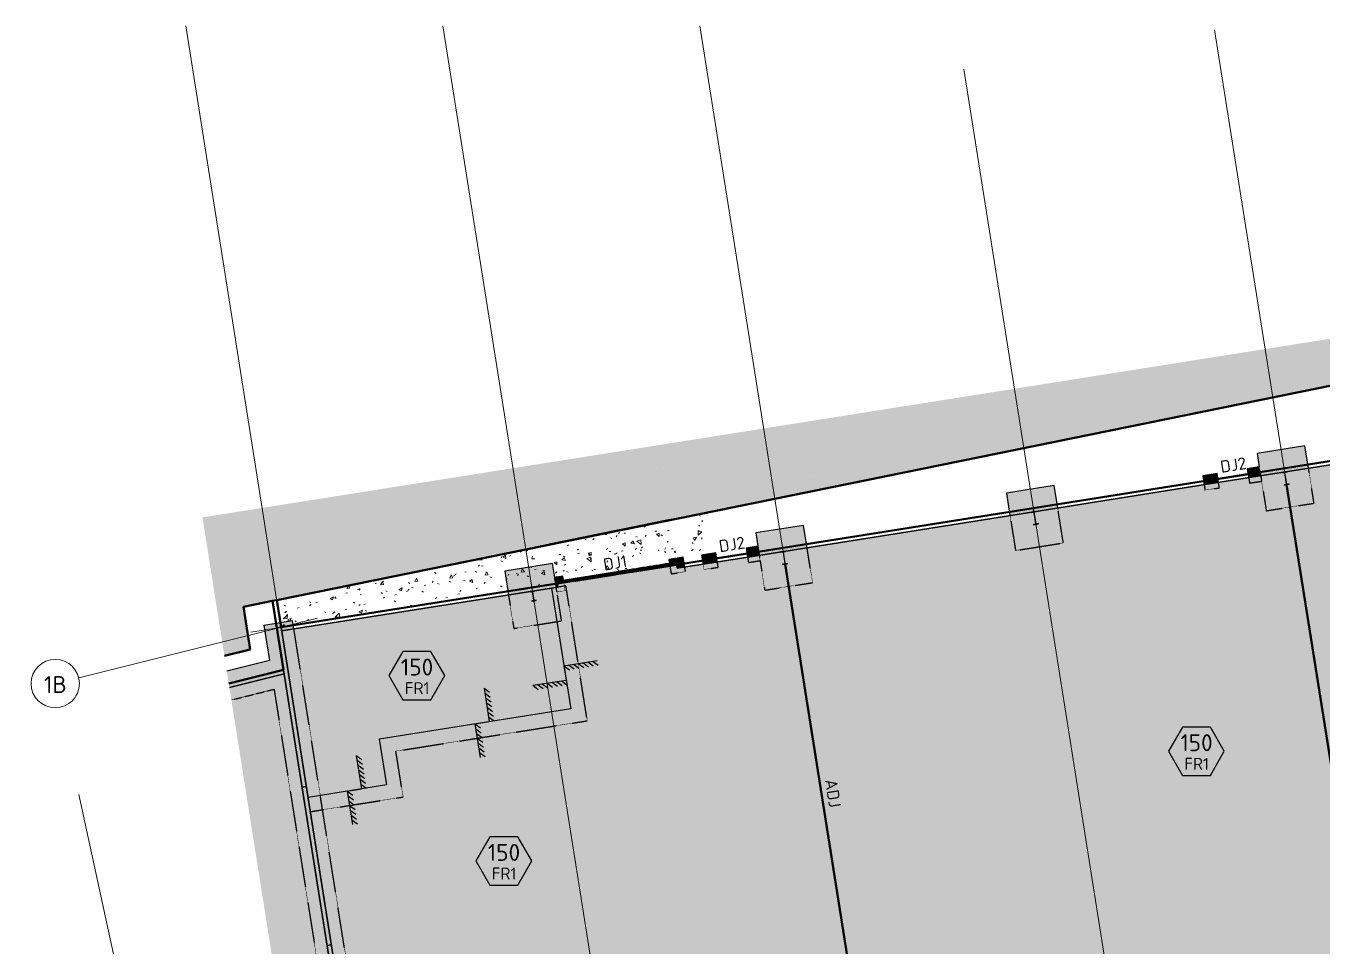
# Model space of a CAD drawing. Header units: millimetres. Extents: x -2336549 to -2208351, y -3762 to 4063401.
# Drawn here: x -2336549 to -2282939, y 4025345 to 4063401 of the extents above; entities that cross this region are included whole.
import ezdxf

# ---------------------------------------------------------------- set-up
doc = ezdxf.new("R2010")
doc.units = ezdxf.units.MM
for name, pattern in [('Dash', [7, 5, -2]), ('Hidden Double', [7, 5, -2]), ('Hidden Half', [3, 2, -1])]:
    doc.linetypes.add(name, pattern=pattern)
for name, color, linetype, lineweight in [('A-060-M_DETAIL', 3, 'Continuous', 25), ('A-200-M_WALL_EXT', 113, 'Continuous', 13), ('A-230-H-FLOOR', 190, 'Continuous', 13), ('A-230-M_FLOOR', 192, 'Continuous', 13), ('A-230-MH_FLOOR', 190, 'Hidden Double', 13), ('S-160-M_FOUND', 171, 'Continuous', 13), ('S-160-MH_FOUND', 171, 'Hidden Half', 13), ('S-230-A-FLOOR', 171, 'Continuous', 18), ('S-280-M_COLUMN', 52, 'Continuous', 13), ('S-280-MH_COLUMN', 52, 'Hidden Half', 13), ('Z-000-T_TEXT', 131, 'Continuous', 25), ('Z-030-M_GRID', 191, 'Continuous', 13), ('Z-033_T_GRIDREF', 31, 'Continuous', 13), ('Z-060-M_DETAIL', 92, 'Continuous', 25)]:
    doc.layers.add(name, color=color, linetype=linetype, lineweight=lineweight)
doc.styles.add('ISOCPEUR', font='isocpeur.ttf', dxfattribs={"height": 700})
doc.styles.add('ISOCPEUR_1', font='isocpeur.ttf', dxfattribs={"height": 500})

# ---------------------------------------------------------------- blocks, each defined once
blk = doc.blocks.new('FP_11-S1_001 - INTERNAL SLAB ON GROUND PLAN - PART 3')
at = {"layer": 'A-230-M_FLOOR', "color": 254}
for p, q in [((-2316108, 4041638), (-2316050, 4041660)), ((-2315892, 4041724), (-2315820, 4041684)), ((-2315853, 4041733), (-2315791, 4041709)), ((-2318557, 4041206), (-2318529, 4041189)), ((-2317854, 4041322), (-2317842, 4041352)), ((-2317854, 4041322), (-2317672, 4041326)), ((-2317825, 4041052), (-2317790, 4041105)), ((-2317672, 4041326), (-2317700, 4041381)), ((-2317699, 4041053), (-2317639, 4041075)), ((-2316911, 4041283), (-2316842, 4041244)), ((-2316894, 4041397), (-2316863, 4041451)), ((-2316839, 4041556), (-2316825, 4041550)), ((-2316822, 4041427), (-2316714, 4041512)), ((-2316822, 4041427), (-2316693, 4041373)), ((-2316693, 4041373), (-2316714, 4041512)), ((-2316554, 4041470), (-2316495, 4041492)), ((-2315629, 4041362), (-2315596, 4041476)), ((-2315629, 4041362), (-2315501, 4041363)), ((-2320838, 4040732), (-2320828, 4040744)), ((-2320463, 4040427), (-2320393, 4040561)), ((-2320343, 4040439), (-2320393, 4040561)), ((-2319645, 4040796), (-2319585, 4040759)), ((-2319538, 4041007), (-2319516, 4040997)), ((-2319516, 4040997), (-2319516, 4041011)), ((-2319020, 4040561), (-2318960, 4040698)), ((-2319020, 4040561), (-2318898, 4040572)), ((-2318898, 4040572), (-2318960, 4040698)), ((-2318871, 4040647), (-2318809, 4040668)), ((-2318785, 4040702), (-2318747, 4040754)), ((-2318401, 4040808), (-2318340, 4040829)), ((-2317963, 4040852), (-2317898, 4040814)), ((-2317552, 4040688), (-2317503, 4040828)), ((-2317552, 4040688), (-2317429, 4040698)), ((-2317429, 4040698), (-2317503, 4040828)), ((-2317361, 4040620), (-2317291, 4040592)), ((-2316703, 4040519), (-2316641, 4040539)), ((-2316608, 4040671), (-2316574, 4040723)), ((-2316268, 4040760), (-2316195, 4040731)), ((-2316225, 4040677), (-2316163, 4040698)), ((-2316060, 4040808), (-2316020, 4040950)), ((-2316060, 4040808), (-2315934, 4040817)), ((-2315934, 4040817), (-2316020, 4040950)), ((-2315814, 4040658), (-2315742, 4040618)), ((-2315656, 4040989), (-2315625, 4041043)), ((-2315511, 4040919), (-2315450, 4040940)), ((-2315230, 4040759), (-2315116, 4040843)), ((-2315230, 4040759), (-2315092, 4040702)), ((-2315169, 4040897), (-2315093, 4040868)), ((-2315092, 4040702), (-2315116, 4040843)), ((-2323274, 4040137), (-2323186, 4040264)), ((-2323274, 4040137), (-2323159, 4040150)), ((-2323159, 4040150), (-2323185, 4040264)), ((-2322829, 4040096), (-2322766, 4040116)), ((-2322776, 4040071), (-2322728, 4040119)), ((-2322105, 4040335), (-2322043, 4040356)), ((-2321881, 4040286), (-2321802, 4040417)), ((-2321881, 4040286), (-2321764, 4040298)), ((-2321810, 4040385), (-2321764, 4040434)), ((-2321764, 4040298), (-2321802, 4040417)), ((-2321663, 4040040), (-2321604, 4040015)), ((-2321120, 4040081), (-2320989, 4040160)), ((-2321120, 4040081), (-2321010, 4040033)), ((-2321010, 4040033), (-2320989, 4040160)), ((-2320813, 4040013), (-2320749, 4040033)), ((-2320737, 4040060), (-2320691, 4040109)), ((-2320731, 4040375), (-2320675, 4040339)), ((-2320598, 4040188), (-2320536, 4040162)), ((-2320463, 4040427), (-2320343, 4040439)), ((-2320168, 4040020), (-2320110, 4039984)), ((-2320076, 4040248), (-2320013, 4040268)), ((-2319744, 4040386), (-2319703, 4040437)), ((-2319526, 4040334), (-2319461, 4040307)), ((-2319049, 4040431), (-2318987, 4040394)), ((-2318603, 4040007), (-2318562, 4040057)), ((-2318447, 4040478), (-2318380, 4040451)), ((-2318207, 4040430), (-2318085, 4040511)), ((-2318207, 4040430), (-2318084, 4040377)), ((-2318084, 4040377), (-2318085, 4040511)), ((-2317930, 4040126), (-2317866, 4040146)), ((-2317591, 4040341), (-2317553, 4040393)), ((-2316919, 4040243), (-2316850, 4040203)), ((-2315343, 4040254), (-2315308, 4040307)), ((-2325705, 4039725), (-2325661, 4039760)), ((-2325141, 4039866), (-2325127, 4039856)), ((-2324818, 4039583), (-2324767, 4039561)), ((-2324814, 4039420), (-2324758, 4039466)), ((-2324558, 4039552), (-2324493, 4039572)), ((-2323968, 4039713), (-2323829, 4039789)), ((-2323968, 4039713), (-2323872, 4039669)), ((-2323872, 4039669), (-2323829, 4039789)), ((-2323778, 4039748), (-2323726, 4039795)), ((-2323773, 4039737), (-2323720, 4039714)), ((-2323314, 4039940), (-2323251, 4039960)), ((-2323006, 4039564), (-2322957, 4039530)), ((-2322778, 4039430), (-2322726, 4039477)), ((-2322722, 4039889), (-2322665, 4039866)), ((-2322572, 4039477), (-2322506, 4039497)), ((-2321852, 4039965), (-2321799, 4039930)), ((-2321761, 4039729), (-2321712, 4039777)), ((-2321322, 4039619), (-2321267, 4039584)), ((-2321307, 4039859), (-2321242, 4039879)), ((-2319679, 4039529), (-2319624, 4039560)), ((-2319628, 4039537), (-2319624, 4039560)), ((-2319613, 4039706), (-2319568, 4039755)), ((-2319181, 4039743), (-2319116, 4039763)), ((-2318680, 4039894), (-2318615, 4039914)), ((-2318057, 4039837), (-2317992, 4039799)), ((-2325913, 4038882), (-2325819, 4038968)), ((-2325856, 4039427), (-2325807, 4039405)), ((-2325839, 4039123), (-2325779, 4039168)), ((-2325827, 4039174), (-2325760, 4039194)), ((-2325819, 4038968), (-2325725, 4039054)), ((-2325737, 4038888), (-2325725, 4039054)), ((-2325319, 4039323), (-2325253, 4039343)), ((-2324194, 4039173), (-2324148, 4039141)), ((-2323862, 4039106), (-2323794, 4039125)), ((-2323832, 4039122), (-2323776, 4039168)), ((-2323756, 4038942), (-2323670, 4039031)), ((-2323756, 4038942), (-2323572, 4038946)), ((-2323670, 4039031), (-2323586, 4039119)), ((-2323572, 4038946), (-2323586, 4039119)), ((-2323345, 4039253), (-2323278, 4039272)), ((-2322776, 4039165), (-2322632, 4039239)), ((-2322776, 4039165), (-2322672, 4039118)), ((-2322672, 4039118), (-2322632, 4039239)), ((-2322509, 4039228), (-2322457, 4039194)), ((-2320657, 4039395), (-2320608, 4039443)), ((-2325995, 4038528), (-2325871, 4038646)), ((-2325995, 4038528), (-2325932, 4038572)), ((-2325995, 4038528), (-2325925, 4038546)), ((-2325913, 4038882), (-2325737, 4038888)), ((-2325872, 4038548), (-2325871, 4038646)), ((-2325728, 4038828), (-2325575, 4038900)), ((-2325728, 4038828), (-2325638, 4038785)), ((-2325638, 4038785), (-2325575, 4038900)), ((-2325416, 4038793), (-2325373, 4038761)), ((-2325186, 4038742), (-2325117, 4038761)), ((-2324920, 4038810), (-2324860, 4038855))]:
    blk.add_line(p, q, dxfattribs=at)
blk = doc.blocks.new('FP_12-S1_001 - INTERNAL SLAB ON GROUND PLAN - PART 3')
at = {"layer": 'A-230-M_FLOOR', "color": 254}
for p, q in [((-2310989, 4042667), (-2310940, 4042714)), ((-2309933, 4042929), (-2309893, 4042969)), ((-2313430, 4042169), (-2313371, 4042141)), ((-2313334, 4042232), (-2313301, 4042276)), ((-2313207, 4042295), (-2313177, 4042290)), ((-2313182, 4042300), (-2313177, 4042290)), ((-2313101, 4042150), (-2313052, 4042196)), ((-2312585, 4042368), (-2312518, 4042373)), ((-2312368, 4042229), (-2312309, 4042199)), ((-2312135, 4042268), (-2312095, 4042322)), ((-2312045, 4042407), (-2311996, 4042454)), ((-2311812, 4042420), (-2311745, 4042425)), ((-2311318, 4042287), (-2311259, 4042257)), ((-2311282, 4042091), (-2311109, 4042153)), ((-2311109, 4042153), (-2311096, 4041954)), ((-2310935, 4042291), (-2310895, 4042346)), ((-2310522, 4042499), (-2310455, 4042502)), ((-2310471, 4042385), (-2310353, 4042419)), ((-2310471, 4042385), (-2310353, 4042283)), ((-2310353, 4042419), (-2310353, 4042283)), ((-2310286, 4042349), (-2310226, 4042317)), ((-2310010, 4042527), (-2309943, 4042530)), ((-2314158, 4041895), (-2314108, 4041940)), ((-2313735, 4041715), (-2313694, 4041767)), ((-2313722, 4041586), (-2313655, 4041590)), ((-2313290, 4041591), (-2313172, 4041624)), ((-2313290, 4041591), (-2313173, 4041498)), ((-2313172, 4041624), (-2313173, 4041498)), ((-2312535, 4041740), (-2312494, 4041793)), ((-2312430, 4041658), (-2312363, 4041661)), ((-2312149, 4041567), (-2312100, 4041613)), ((-2311918, 4041684), (-2311851, 4041687)), ((-2311880, 4041983), (-2311762, 4042017)), ((-2311880, 4041983), (-2311762, 4041886)), ((-2311762, 4042017), (-2311762, 4041886)), ((-2311534, 4042003), (-2311447, 4042090)), ((-2311534, 4042003), (-2311384, 4041975)), ((-2311447, 4042090), (-2311384, 4041975)), ((-2311333, 4041753), (-2311292, 4041807)), ((-2311282, 4042091), (-2311096, 4041954)), ((-2311171, 4041613), (-2311112, 4041581)), ((-2311142, 4041719), (-2311075, 4041722)), ((-2311090, 4041805), (-2311041, 4041852)), ((-2310402, 4041690), (-2310353, 4041736)), ((-2310137, 4041657), (-2310077, 4041624)), ((-2310129, 4041754), (-2310089, 4041809)), ((-2310031, 4042046), (-2309982, 4042093)), ((-2309848, 4041770), (-2309781, 4041772)), ((-2309733, 4041637), (-2309684, 4041686)), ((-2309733, 4041637), (-2309674, 4041624)), ((-2314702, 4041208), (-2314584, 4041240)), ((-2314702, 4041208), (-2314586, 4041118)), ((-2314584, 4041240), (-2314586, 4041118)), ((-2314495, 4041538), (-2314428, 4041542)), ((-2314377, 4041313), (-2314289, 4041395)), ((-2314377, 4041313), (-2314228, 4041288)), ((-2314321, 4041465), (-2314261, 4041436)), ((-2314289, 4041395), (-2314228, 4041288)), ((-2314269, 4041099), (-2314219, 4041142)), ((-2313355, 4041369), (-2313182, 4041428)), ((-2313355, 4041369), (-2313171, 4041239)), ((-2313289, 4041530), (-2313230, 4041500)), ((-2313209, 4041332), (-2313159, 4041376)), ((-2313182, 4041428), (-2313171, 4041239)), ((-2312582, 4040987), (-2312495, 4041070)), ((-2312523, 4041227), (-2312474, 4041271)), ((-2312495, 4041070), (-2312433, 4040957)), ((-2312224, 4041571), (-2312165, 4041541)), ((-2311462, 4041457), (-2311413, 4041503)), ((-2314648, 4040584), (-2314607, 4040633)), ((-2314645, 4040773), (-2314595, 4040816)), ((-2314346, 4040863), (-2314279, 4040866)), ((-2314182, 4040841), (-2314123, 4040812)), ((-2313833, 4040886), (-2313766, 4040889)), ((-2313584, 4040999), (-2313534, 4041042)), ((-2313429, 4040603), (-2313403, 4040635)), ((-2313148, 4040889), (-2313088, 4040858)), ((-2313057, 4040918), (-2312990, 4040921)), ((-2312582, 4040987), (-2312433, 4040957)), ((-2312080, 4040913), (-2312020, 4040881)), ((-2311761, 4040963), (-2311694, 4040965)), ((-2311247, 4040977), (-2311180, 4040979))]:
    blk.add_line(p, q, dxfattribs=at)
blk = doc.blocks.new('FP_13-S1_001 - INTERNAL SLAB ON GROUND PLAN - PART 3')
at = {"layer": 'A-230-M_FLOOR', "color": 254}
for p, q in [((-2308722, 4042710), (-2308694, 4042754)), ((-2308670, 4043150), (-2308673, 4043180)), ((-2308665, 4043121), (-2308670, 4043150)), ((-2308577, 4042896), (-2308581, 4042957)), ((-2308943, 4042230), (-2308819, 4042254)), ((-2308921, 4042175), (-2308943, 4042230)), ((-2308896, 4042120), (-2308921, 4042175)), ((-2308896, 4042120), (-2308856, 4042187)), ((-2308856, 4042187), (-2308819, 4042254)), ((-2308748, 4042527), (-2308699, 4042509)), ((-2308746, 4042436), (-2308748, 4042527)), ((-2308741, 4042345), (-2308746, 4042436)), ((-2308741, 4042345), (-2308688, 4042389)), ((-2308699, 4042509), (-2308647, 4042491)), ((-2308688, 4042389), (-2308639, 4042432)), ((-2308647, 4042491), (-2308593, 4042474)), ((-2308639, 4042432), (-2308593, 4042474)), ((-2308596, 4042176), (-2308589, 4042239)), ((-2309022, 4041694), (-2308955, 4041744)), ((-2308969, 4042015), (-2308988, 4042042)), ((-2308948, 4041988), (-2308969, 4042015)), ((-2308676, 4041690), (-2308662, 4041754))]:
    blk.add_line(p, q, dxfattribs=at)
blk = doc.blocks.new('NRP_Column-Steel-UB - SC120 - 410UB59_7-V16-S1_001 - INTERNAL SLAB ON GROUND PLAN - PART 3')
at = {"layer": 'S-280-M_COLUMN', "lineweight": 25}
for p, q in [((89, 406.4), (-89, 406.4)), ((-89, 406.4), (-89, 393.6)), ((-89, 393.6), (-15.3, 393.6)), ((-15.3, 12.8), (-89, 12.8)), ((-89, 12.8), (-89, 0)), ((-89, 0), (89, 0)), ((-3.9, 382.2), (-3.9, 24.2)), ((3.9, 24.2), (3.9, 382.2)), ((15.3, 393.6), (89, 393.6)), ((89, 12.8), (15.3, 12.8)), ((89, 393.6), (89, 406.4)), ((89, 0), (89, 12.8))]:
    blk.add_line(p, q, dxfattribs=at)
for centre, start, end in [((-15.3, 382.2), 0, 90), ((-15.3, 24.2), 270, 0), ((15.3, 382.2), 90, 180), ((15.3, 24.2), 180, 270)]:
    blk.add_arc(centre, 11.4, start, end, dxfattribs=at)
at = {"layer": 'S-280-MH_COLUMN', "lineweight": 25}
for centre, start, end in [((-15.3, 382.2), 0, 90), ((-15.3, 24.2), 270, 0), ((15.3, 382.2), 90, 180), ((15.3, 24.2), 180, 270)]:
    blk.add_arc(centre, 11.4, start, end, dxfattribs=at)
blk = doc.blocks.new('NRP_Column-Steel-UB - SC124 - 530UB82_0-V17-S1_001 - INTERNAL SLAB ON GROUND PLAN - PART 3')
at = {"layer": 'S-280-M_COLUMN', "lineweight": 25}
for p, q in [((104.5, 528.2), (-104.5, 528.2)), ((-104.5, 528.2), (-104.5, 515)), ((-104.5, 515), (-18.8, 515)), ((-18.8, 13.2), (-104.5, 13.2)), ((-104.5, 13.2), (-104.5, 0)), ((-104.5, 0), (104.5, 0)), ((-4.8, 501), (-4.8, 27.2)), ((4.8, 27.2), (4.8, 501)), ((18.8, 515), (104.5, 515)), ((104.5, 13.2), (18.8, 13.2)), ((104.5, 515), (104.5, 528.2)), ((104.5, 0), (104.5, 13.2))]:
    blk.add_line(p, q, dxfattribs=at)
for centre, start, end in [((-18.8, 501), 0, 90), ((-18.8, 27.2), 270, 0), ((18.8, 501), 90, 180), ((18.8, 27.2), 180, 270)]:
    blk.add_arc(centre, 14, start, end, dxfattribs=at)
at = {"layer": 'S-280-MH_COLUMN', "lineweight": 25}
for centre, start, end in [((-18.8, 501), 0, 90), ((-18.8, 27.2), 270, 0), ((18.8, 501), 90, 180), ((18.8, 27.2), 180, 270)]:
    blk.add_arc(centre, 14, start, end, dxfattribs=at)
blk = doc.blocks.new('NRP_Foundation-Pad Footing Fibre _v2_ - PF2 -2400 x 2000 x 600d-V6-S1_001 - INTERNAL SLAB ON GROUND PLAN - PART 3')
at = {"layer": 'S-160-M_FOUND', "linetype": 'Dash', "lineweight": 25}
blk.add_hatch(color=10, dxfattribs=at).paths.add_polyline_path([(314, -1350), (1250, -1350), (1250, 650), (314, 650)])
at = {"layer": 'S-160-M_FOUND', "color": 9, "lineweight": 25}
for p, q in [((1250, 650), (314, 650)), ((1250, -1350), (1250, 650)), ((314, -1350), (1250, -1350))]:
    blk.add_line(p, q, dxfattribs=at)
at = {"layer": 'S-160-MH_FOUND', "color": 9, "linetype": 'Dash', "lineweight": 25}
for p, q in [((314, 650), (-1150, 650)), ((-1150, 650), (-1150, -1350)), ((-1150, -1350), (314, -1350))]:
    blk.add_line(p, q, dxfattribs=at)
blk = doc.blocks.new('NRP_Joint Location _v2_ - DJ1 - DOWELLED JOINT-4233585-S1_001 - INTERNAL SLAB ON GROUND PLAN - PART 3')
at = {"layer": 'Z-060-M_DETAIL', "lineweight": 50}
blk.add_line((0, 0), (4989, 0), dxfattribs=at)
blk = doc.blocks.new('NRP_Joint Location _v2_ - DJ2 - DOWELLED JOINT-4232551-S1_001 - INTERNAL SLAB ON GROUND PLAN - PART 3')
at = {"layer": 'Z-060-M_DETAIL', "lineweight": 50}
blk.add_line((0, 0), (1866, 0), dxfattribs=at)
blk = doc.blocks.new('NRP_Joint Location _v2_ - DJ2 - DOWELLED JOINT-4232992-S1_001 - INTERNAL SLAB ON GROUND PLAN - PART 3')
at = {"layer": 'Z-060-M_DETAIL', "lineweight": 50}
blk.add_line((0, 0), (1860, 0), dxfattribs=at)
blk = doc.blocks.new('NRP_Joint Location _v2_ - ADJ - ARMOURED DOWEL JOINT-4235092-S1_001 - INTERNAL SLAB ON GROUND PLAN - PART 3')
at = {"layer": 'Z-060-M_DETAIL', "lineweight": 50}
blk.add_line((0, 0), (19322, 0), dxfattribs=at)
blk = doc.blocks.new('Grid - NRP_Grid-Head-320187-S1_001 - INTERNAL SLAB ON GROUND PLAN - PART 3')
at = {"layer": 'Z-033_T_GRIDREF'}
blk.add_circle((0, 0), 5, dxfattribs=at)
blk = doc.blocks.new('NRP_Slab Tag _v2_ - Thickness with Description-1497716-S1_001 - INTERNAL SLAB ON GROUND PLAN - PART 3')
at = {"layer": 'S-230-A-FLOOR', "lineweight": 25}
for p, q in [((-2.88, 4.99), (-5.76, -0.01)), ((2.9, 4.99), (-2.88, 4.99)), ((5.78, -0.01), (2.9, 4.99)), ((-5.76, -0.01), (-2.88, -5.01)), ((2.9, -5.01), (5.78, -0.01)), ((-2.88, -5.01), (2.9, -5.01))]:
    blk.add_line(p, q, dxfattribs=at)
blk = doc.blocks.new('NRP_Slab Step _v2_ - Slab Step-780736-S1_001 - INTERNAL SLAB ON GROUND PLAN - PART 3')
at = {"layer": 'Z-000-T_TEXT'}
for p, q in [((-6, 0), (-7, -1)), ((0, 0), (-7, 0)), ((-5, 0), (-6, -1)), ((-4, 0), (-5, -1)), ((-3, 0), (-4, -1)), ((-2, 0), (-3, -1)), ((-1, 0), (-2, -1)), ((0, 0), (-1, -1)), ((0, 0), (0, -3)), ((1, -3), (0, -4)), ((7, -3), (0, -3)), ((2, -3), (1, -4)), ((3, -3), (2, -4)), ((4, -3), (3, -4)), ((5, -3), (4, -4)), ((6, -3), (5, -4)), ((7, -3), (6, -4))]:
    blk.add_line(p, q, dxfattribs=at)
blk = doc.blocks.new('NRP_Slab Step _v2_ - Slab Step-4241239-S1_001 - INTERNAL SLAB ON GROUND PLAN - PART 3')
at = {"layer": 'Z-000-T_TEXT'}
for p, q in [((1, 3), (0, 4)), ((0, 0), (0, 3)), ((7, 3), (0, 3)), ((2, 3), (1, 4)), ((3, 3), (2, 4)), ((4, 3), (3, 4)), ((5, 3), (4, 4)), ((6, 3), (5, 4)), ((7, 3), (6, 4)), ((-6, 0), (-7, 1)), ((-5, 0), (-6, 1)), ((-4, 0), (-5, 1)), ((-3, 0), (-4, 1)), ((-2, 0), (-3, 1)), ((-1, 0), (-2, 1)), ((0, 0), (-1, 1)), ((0, 0), (-7, 0))]:
    blk.add_line(p, q, dxfattribs=at)

msp = doc.modelspace()

# ---------------------------------------------------------------- hatches: boundary and pattern name
at = {"layer": 'A-230-H-FLOOR'}
for points in [[(-2301652, 4044645), (-2262839, 4052542), (-2263290, 4053522), (-2288566, 4049519), (-2299990, 4045264)], [(-2319761, 3999169), (-2309296, 4000826), (-2309265, 4000629), (-2236764, 4012112), (-2236795, 4012310), (-2231017, 4013225), (-2237228, 4052436), (-2277568, 4046046), (-2277592, 4046195), (-2282530, 4045412), (-2282507, 4045264), (-2309615, 4040970), (-2309639, 4041119), (-2314577, 4040336), (-2314554, 4040188), (-2314807, 4040148), (-2314017, 4035160), (-2321934, 4033906), (-2321634, 4032010), (-2324881, 4031496), (-2320023, 4000826)], [(-2301652, 4044645), (-2288566, 4049519), (-2302085, 4047377), (-2301750, 4045264)], [(-2301652, 4044645), (-2302085, 4047377), (-2314911, 4045346), (-2302592, 4044695)], [(-2327547, 4039377), (-2301652, 4044645), (-2314911, 4045346), (-2326265, 4043547), (-2326410, 4043075)], [(-2327547, 4039377), (-2328369, 4043214), (-2329246, 4043075), (-2328741, 4039883)], [(-2327547, 4039377), (-2326265, 4043547), (-2328369, 4043214), (-2328340, 4043075)], [(-2324881, 4031496), (-2321634, 4032010), (-2321934, 4033906), (-2314017, 4035160), (-2314807, 4040148), (-2325972, 4038380), (-2324963, 4032010)], [(-2328495, 4038333), (-2327267, 4037610), (-2327547, 4039377), (-2328741, 4039883)], [(-2328338, 4037342), (-2327267, 4037610), (-2328495, 4038333), (-2328381, 4037610)], [(-2321424, 3993691), (-2314511, 3994786), (-2315289, 3999700), (-2319906, 3998968), (-2325867, 4036600), (-2328131, 4036033), (-2322084, 3997853)]]:
    msp.add_hatch(color=10, dxfattribs=at).paths.add_polyline_path(points)
at = {"layer": 'S-160-M_FOUND'}
for points in [[(-2285476, 4044794), (-2283501, 4045107), (-2283647, 4046031), (-2285623, 4045718), (-2285535, 4045164)], [(-2287816, 4044423), (-2287224, 4044517), (-2287282, 4044887), (-2287875, 4044794), (-2287851, 4044645)], [(-2286032, 4045086), (-2285973, 4044715), (-2285476, 4044794), (-2285535, 4045164)], [(-2306218, 4041509), (-2304242, 4041821), (-2304389, 4042746), (-2306364, 4042433), (-2306276, 4041879)], [(-2307952, 4041234), (-2308010, 4041604), (-2308603, 4041511), (-2308544, 4041140)], [(-2306218, 4041509), (-2306276, 4041879), (-2306760, 4041802), (-2306701, 4041432)], [(-2316589, 4039866), (-2314613, 4040179), (-2314769, 4041163), (-2316744, 4040851), (-2316608, 4039991)], [(-2309615, 4040970), (-2309299, 4041021), (-2309363, 4041426), (-2309956, 4041332), (-2309915, 4041075), (-2309639, 4041119)], [(-2314613, 4040179), (-2314554, 4040188), (-2314577, 4040336), (-2314301, 4040380), (-2314342, 4040637), (-2314677, 4040584), (-2314615, 4040188)], [(-2319920, 3999055), (-2319241, 3999162), (-2319255, 3999249), (-2319761, 3999169), (-2325972, 4038380), (-2325465, 4038460), (-2325520, 4038806), (-2326705, 4038618), (-2326474, 4037157), (-2325941, 4037290), (-2325650, 4036126), (-2325786, 4036092), (-2319938, 3999169)], [(-2328131, 4036033), (-2325867, 4036600), (-2325786, 4036092), (-2325650, 4036126), (-2325941, 4037290), (-2328239, 4036715), (-2328221, 4036600)]]:
    msp.add_hatch(color=10, dxfattribs=at).paths.add_polyline_path(points)

# ---------------------------------------------------------------- linework, layer by layer
at = {"layer": 'A-200-M_WALL_EXT', "lineweight": 35}
for p, q in [((-2282530, 4045412), (-2285616, 4044924)), ((-2285616, 4044924), (-2285592, 4044775)), ((-2285592, 4044775), (-2282507, 4045264)), ((-2287459, 4044632), (-2294883, 4043456)), ((-2294859, 4043308), (-2287435, 4044484)), ((-2287435, 4044484), (-2287459, 4044632)), ((-2285592, 4044775), (-2287435, 4044484)), ((-2294883, 4043456), (-2306357, 4041638)), ((-2306334, 4041490), (-2294859, 4043308)), ((-2294883, 4043456), (-2294859, 4043308)), ((-2294859, 4043308), (-2294883, 4043456)), ((-2306357, 4041638), (-2306334, 4041490)), ((-2308200, 4041346), (-2309639, 4041119)), ((-2309639, 4041119), (-2309615, 4040970)), ((-2309615, 4040970), (-2308177, 4041198)), ((-2308177, 4041198), (-2308200, 4041346)), ((-2306334, 4041490), (-2308177, 4041198)), ((-2314577, 4040336), (-2325995, 4038528)), ((-2325972, 4038380), (-2314554, 4040188)), ((-2314554, 4040188), (-2314577, 4040336)), ((-2325995, 4038528), (-2326168, 4038501)), ((-2326168, 4038501), (-2320970, 4005685)), ((-2325995, 4038528), (-2325972, 4038380)), ((-2321830, 4012231), (-2325995, 4038528)), ((-2325867, 4036600), (-2325910, 4036769)), ((-2328131, 4036033), (-2325867, 4036600)), ((-2324952, 4031943), (-2325125, 4031916)), ((-2323914, 4025392), (-2324087, 4025364))]:
    msp.add_line(p, q, dxfattribs=at)
at = {"layer": 'A-230-M_FLOOR', "lineweight": 50}
for p, q in [((-2308758, 4043199), (-2278039, 4049449)), ((-2282551, 4045409), (-2309649, 4041117)), ((-2326174, 4039656), (-2308758, 4043199)), ((-2309888, 4042969), (-2314890, 4041952)), ((-2309662, 4041197), (-2314600, 4040414)), ((-2314594, 4040376), (-2309656, 4041158)), ((-2314588, 4040337), (-2309650, 4041119)), ((-2309649, 4041117), (-2309662, 4041199)), ((-2314577, 4040336), (-2325995, 4038528)), ((-2314601, 4040416), (-2314588, 4040335)), ((-2327547, 4039377), (-2326345, 4039621)), ((-2326174, 4039656), (-2326345, 4039621)), ((-2326345, 4039621), (-2325894, 4036773)), ((-2325995, 4038528), (-2326174, 4039656)), ((-2327267, 4037610), (-2327547, 4039377)), ((-2328338, 4037342), (-2327267, 4037610)), ((-2325894, 4036773), (-2328159, 4036207))]:
    msp.add_line(p, q, dxfattribs=at)
at = {"layer": 'A-230-M_FLOOR', "color": 226, "lineweight": 25}
for p, q in [((-2285592, 4044775), (-2287435, 4044484)), ((-2309650, 4041117), (-2314577, 4040336)), ((-2306334, 4041490), (-2308177, 4041198)), ((-2314807, 4040148), (-2314017, 4035160)), ((-2325867, 4036600), (-2325867, 4036600)), ((-2314017, 4035160), (-2321934, 4033906)), ((-2321934, 4033906), (-2321634, 4032010)), ((-2321634, 4032010), (-2324881, 4031496))]:
    msp.add_line(p, q, dxfattribs=at)
at = {"layer": 'A-230-M_FLOOR', "lineweight": 50}
msp.add_open_spline([(-2309662, 4041199), (-2310394, 4041083), (-2312040, 4040822), (-2313686, 4040561), (-2314601, 4040416)], degree=3, knots=[0, 0, 0, 0, 0.444444, 1, 1, 1, 1], dxfattribs=at)
at = {"layer": 'A-230-MH_FLOOR', "lineweight": 50}
msp.add_line((-2309649, 4041117), (-2314577, 4040336), dxfattribs=at)
at = {"layer": 'A-230-MH_FLOOR', "color": 226, "lineweight": 25}
for p, q in [((-2314214, 4040242), (-2314554, 4040188)), ((-2313330, 4034662), (-2314214, 4040242)), ((-2321248, 4033408), (-2313330, 4034662)), ((-2320947, 4031511), (-2321248, 4033408)), ((-2324787, 4030903), (-2320947, 4031511))]:
    msp.add_line(p, q, dxfattribs=at)
at = {"layer": 'S-160-M_FOUND', "color": 9, "lineweight": 25}
for p, q in [((-2283647, 4046031), (-2285623, 4045718)), ((-2283501, 4045107), (-2283647, 4046031)), ((-2285623, 4045718), (-2285535, 4045164)), ((-2287282, 4044887), (-2287875, 4044794)), ((-2287224, 4044517), (-2287282, 4044887)), ((-2285535, 4045164), (-2286032, 4045086)), ((-2286032, 4045086), (-2285973, 4044715)), ((-2287875, 4044794), (-2287816, 4044423)), ((-2304389, 4042746), (-2306364, 4042433)), ((-2304242, 4041821), (-2304389, 4042746)), ((-2306364, 4042433), (-2306276, 4041879)), ((-2308010, 4041604), (-2308603, 4041511)), ((-2307952, 4041234), (-2308010, 4041604)), ((-2306276, 4041879), (-2306760, 4041802)), ((-2306760, 4041802), (-2306701, 4041432)), ((-2314769, 4041163), (-2316744, 4040851)), ((-2314677, 4040584), (-2314769, 4041163)), ((-2309363, 4041426), (-2309956, 4041332)), ((-2309956, 4041332), (-2309915, 4041075)), ((-2309299, 4041021), (-2309363, 4041426)), ((-2308603, 4041511), (-2308544, 4041140)), ((-2316744, 4040851), (-2316589, 4039866)), ((-2314342, 4040637), (-2314677, 4040584)), ((-2314301, 4040380), (-2314342, 4040637)), ((-2326705, 4038618), (-2325520, 4038806)), ((-2326705, 4038618), (-2326474, 4037157)), ((-2325465, 4038460), (-2325520, 4038806)), ((-2326474, 4037157), (-2328239, 4036715))]:
    msp.add_line(p, q, dxfattribs=at)
at = {"layer": 'S-160-MH_FOUND', "color": 9, "linetype": 'Dash', "lineweight": 25}
for p, q in [((-2285535, 4045164), (-2285441, 4044572)), ((-2283272, 4043661), (-2283501, 4045107)), ((-2287816, 4044423), (-2287781, 4044201)), ((-2287781, 4044201), (-2287188, 4044295)), ((-2287188, 4044295), (-2287224, 4044517)), ((-2285973, 4044715), (-2285938, 4044493)), ((-2285938, 4044493), (-2285441, 4044572)), ((-2285441, 4044572), (-2285247, 4043348)), ((-2285247, 4043348), (-2283272, 4043661)), ((-2306276, 4041879), (-2306183, 4041286)), ((-2304013, 4040375), (-2304242, 4041821)), ((-2309915, 4041075), (-2309862, 4040739)), ((-2308544, 4041140), (-2308509, 4040918)), ((-2307916, 4041012), (-2307952, 4041234)), ((-2306701, 4041432), (-2306666, 4041210)), ((-2306666, 4041210), (-2306183, 4041286)), ((-2306183, 4041286), (-2305989, 4040063)), ((-2314583, 4039991), (-2314677, 4040584)), ((-2309862, 4040739), (-2309269, 4040833)), ((-2309269, 4040833), (-2309299, 4041021)), ((-2308509, 4040918), (-2307916, 4041012)), ((-2314583, 4039991), (-2314248, 4040044)), ((-2314394, 4038793), (-2314583, 4039991)), ((-2314248, 4040044), (-2314301, 4040380)), ((-2305989, 4040063), (-2304013, 4040375)), ((-2316589, 4039866), (-2316369, 4038480)), ((-2319335, 3999755), (-2325465, 4038460)), ((-2316369, 4038480), (-2314394, 4038793)), ((-2328051, 4035525), (-2326285, 4035967)), ((-2326285, 4035967), (-2320426, 3998975))]:
    msp.add_line(p, q, dxfattribs=at)
at = {"layer": 'Z-030-M_GRID'}
for p, q in [((-2318082, 3988571), (-2329935, 4063401)), ((-2307451, 3988571), (-2319304, 4063401)), ((-2296821, 3988571), (-2308673, 4063401)), ((-2275559, 3988571), (-2287386, 4063240)), ((-2286190, 3988571), (-2297760, 4061618)), ((-2327249, 4038329), (-2226640, 4054265)), ((-2324954, 3988571), (-2334366, 4031613))]:
    msp.add_line(p, q, dxfattribs=at)

# ---------------------------------------------------------------- block references
at = {"layer": 'A-230-M_FLOOR', "lineweight": 50}
for name in ['FP_12-S1_001 - INTERNAL SLAB ON GROUND PLAN - PART 3', 'FP_13-S1_001 - INTERNAL SLAB ON GROUND PLAN - PART 3', 'FP_11-S1_001 - INTERNAL SLAB ON GROUND PLAN - PART 3']:
    msp.add_blockref(name, (0, 0), dxfattribs=at)
at = {"layer": 'S-160-MH_FOUND', "color": 9, "linetype": 'Dash', "lineweight": 25, "rotation": 99.00032838820574}
msp.add_blockref('NRP_Foundation-Pad Footing Fibre _v2_ - PF2 -2400 x 2000 x 600d-V6-S1_001 - INTERNAL SLAB ON GROUND PLAN - PART 3', (-2295156, 4042943), dxfattribs=at)
at = {"layer": 'S-230-A-FLOOR', "lineweight": 25, "xscale": 199.9999999999999, "yscale": 199.9999999999999, "zscale": 199.9999999999999}
for p in [(-2320380, 4036536), (-2288141, 4033407), (-2316784, 4028870)]:
    msp.add_blockref('NRP_Slab Tag _v2_ - Thickness with Description-1497716-S1_001 - INTERNAL SLAB ON GROUND PLAN - PART 3', p, dxfattribs=at)
at = {"layer": 'S-280-MH_COLUMN', "lineweight": 25, "rotation": 189.0003283882161}
for name, p in [('NRP_Column-Steel-UB - SC124 - 530UB82_0-V17-S1_001 - INTERNAL SLAB ON GROUND PLAN - PART 3', (-2284489, 4044950)), ('NRP_Column-Steel-UB - SC124 - 530UB82_0-V17-S1_001 - INTERNAL SLAB ON GROUND PLAN - PART 3', (-2294859, 4043308)), ('NRP_Column-Steel-UB - SC124 - 530UB82_0-V17-S1_001 - INTERNAL SLAB ON GROUND PLAN - PART 3', (-2305230, 4041665)), ('NRP_Column-Steel-UB - SC120 - 410UB59_7-V16-S1_001 - INTERNAL SLAB ON GROUND PLAN - PART 3', (-2315601, 4040022))]:
    msp.add_blockref(name, p, dxfattribs=at)
at = {"layer": 'Z-000-T_TEXT', "xscale": 200, "yscale": 200, "zscale": 200}
for name, p, rotation in [('NRP_Slab Step _v2_ - Slab Step-4241239-S1_001 - INTERNAL SLAB ON GROUND PLAN - PART 3', (-2314299, 4036941), 189.0003283880805), ('NRP_Slab Step _v2_ - Slab Step-780736-S1_001 - INTERNAL SLAB ON GROUND PLAN - PART 3', (-2317975, 4034533), 99.00032838808353), ('NRP_Slab Step _v2_ - Slab Step-780736-S1_001 - INTERNAL SLAB ON GROUND PLAN - PART 3', (-2323257, 4031753), 99.00032838808352)]:
    msp.add_blockref(name, p, dxfattribs=dict(at, rotation=rotation))
at = {"layer": 'Z-033_T_GRIDREF', "xscale": 199.9999999999999, "yscale": 199.9999999999999, "zscale": 199.9999999999999, "rotation": 283.9934690902111}
msp.add_blockref('Grid - NRP_Grid-Head-320187-S1_001 - INTERNAL SLAB ON GROUND PLAN - PART 3', (-2335336, 4036200), dxfattribs=at)
at = {"layer": 'Z-060-M_DETAIL', "lineweight": 50}
for name, p, rotation in [('NRP_Joint Location _v2_ - DJ2 - DOWELLED JOINT-4232992-S1_001 - INTERNAL SLAB ON GROUND PLAN - PART 3', (-2287459, 4044632), 9.000328388221915), ('NRP_Joint Location _v2_ - ADJ - ARMOURED DOWEL JOINT-4235092-S1_001 - INTERNAL SLAB ON GROUND PLAN - PART 3', (-2281383, 4025345), 99.00029522343742), ('NRP_Joint Location _v2_ - DJ2 - DOWELLED JOINT-4232551-S1_001 - INTERNAL SLAB ON GROUND PLAN - PART 3', (-2308200, 4041346), 9.000328388152179), ('NRP_Joint Location _v2_ - DJ1 - DOWELLED JOINT-4233585-S1_001 - INTERNAL SLAB ON GROUND PLAN - PART 3', (-2314577, 4040336), 9.00032838814791), ('NRP_Joint Location _v2_ - ADJ - ARMOURED DOWEL JOINT-4235092-S1_001 - INTERNAL SLAB ON GROUND PLAN - PART 3', (-2302125, 4022059), 99.00029522343742)]:
    msp.add_blockref(name, p, dxfattribs=dict(at, rotation=rotation))

# ---------------------------------------------------------------- texts
at = {"layer": 'A-060-M_DETAIL', "lineweight": 13, "char_height": 500, "attachment_point": 1, "style": 'ISOCPEUR_1'}
for s, insert, width, rotation in [('DJ2', (-2287183, 4045407), 1282.7, 9.0003), ('DJ2', (-2307921, 4042122), 1282.7, 9.0003), ('DJ1', (-2312703, 4041365), 1154.43, 9.0003), ('ADJ', (-2303013, 4032289), 1394.94, 279.0003)]:
    msp.add_mtext(s, dxfattribs=dict(at, insert=insert, width=width, rotation=rotation))
at = {"layer": 'S-230-A-FLOOR', "lineweight": 13, "attachment_point": 1}
for s, insert, char_height, width, style in [('150', (-2321043, 4037234), 700, 1619.41, 'ISOCPEUR'), ('FR1', (-2320877, 4036260), 500, 1218.56, 'ISOCPEUR_1'), ('150', (-2288804, 4034105), 700, 1619.41, 'ISOCPEUR'), ('FR1', (-2288638, 4033131), 500, 1218.56, 'ISOCPEUR_1'), ('150', (-2317447, 4029568), 700, 1619.41, 'ISOCPEUR'), ('FR1', (-2317281, 4028594), 500, 1218.56, 'ISOCPEUR_1')]:
    msp.add_mtext(s, dxfattribs=dict(at, insert=insert, char_height=char_height, width=width, style=style))

# ---------------------------------------------------------------- next in the draw order: texts
at = {"layer": 'Z-033_T_GRIDREF', "insert": (-2335804, 4036510), "char_height": 700, "width": 1122.36, "attachment_point": 1, "style": 'ISOCPEUR', "bg_fill": 3, "box_fill_scale": 1.25, "bg_fill_color": 256, "bg_fill_true_color": 13158600, "bg_fill_transparency": 0}
msp.add_mtext('1B', dxfattribs=at)

# ---------------------------------------------------------------- next in the draw order: linework, layer by layer
at = {"layer": 'Z-030-M_GRID'}
msp.add_line((-2334366, 4036441), (-2324483, 4038904), dxfattribs=at)

doc.saveas('drawing.dxf')
